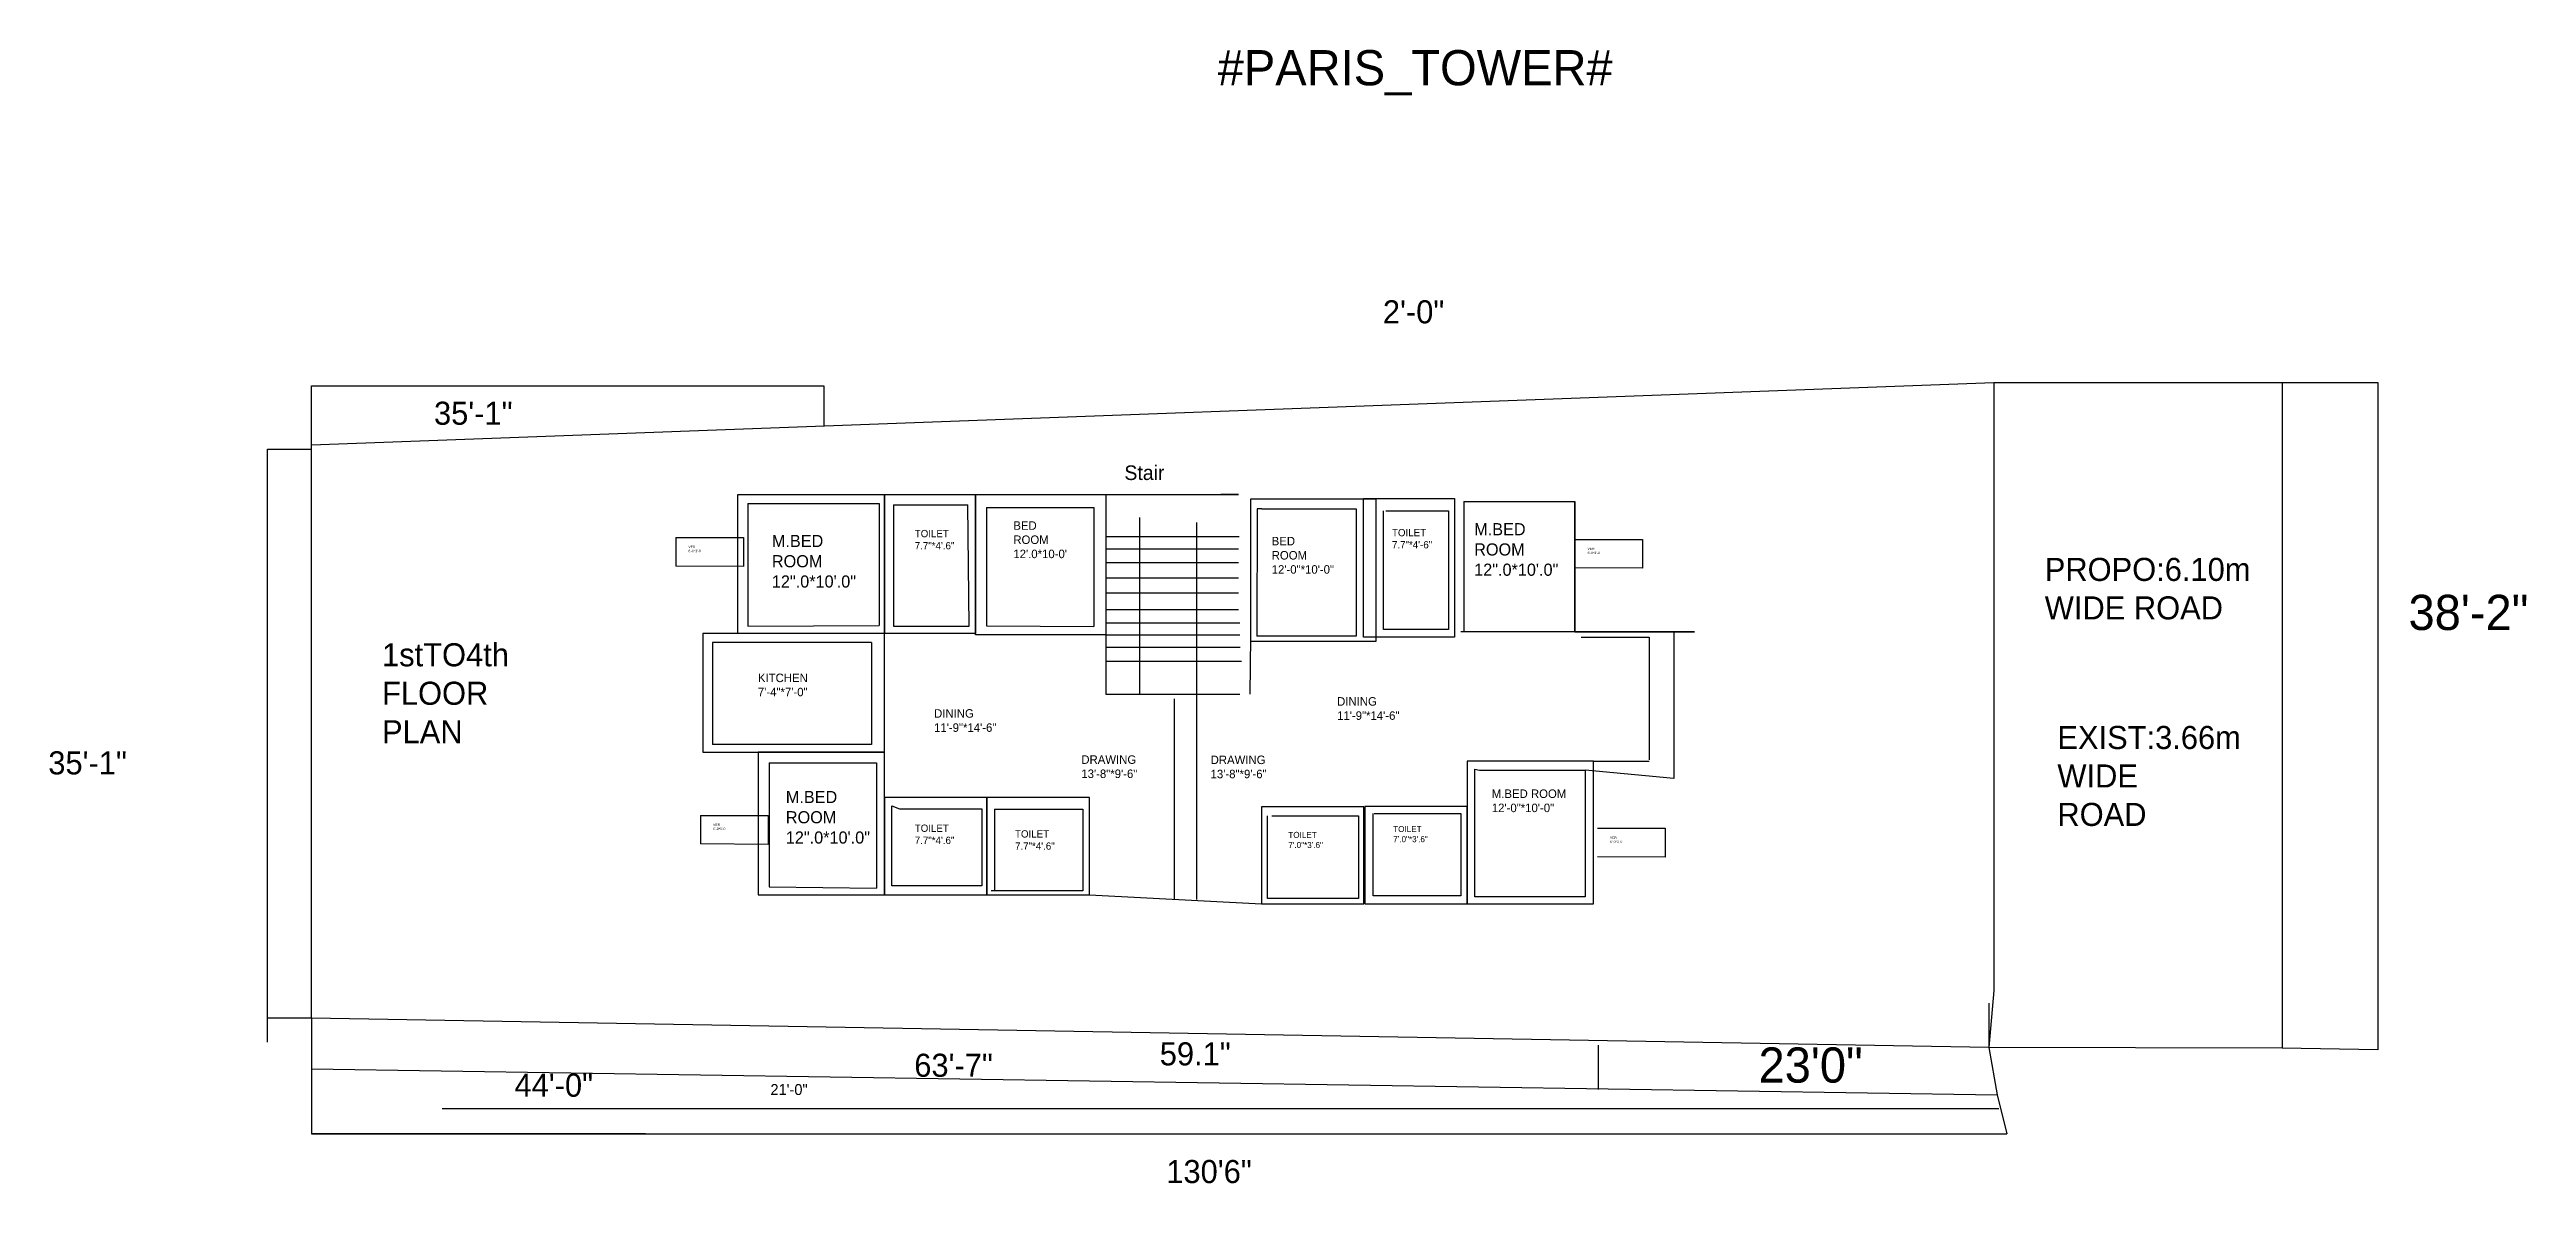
# Model space of a CAD drawing. Header units: inches. Extents: x -23 to 181, y -16 to 77.
import ezdxf

# ---------------------------------------------------------------- set-up
doc = ezdxf.new("R2010")
doc.units = ezdxf.units.IN
doc.header["$MEASUREMENT"] = 0

msp = doc.modelspace()

# ---------------------------------------------------------------- linework, layer by layer
for p, q in [((-1, 44.2), (-1, 49.42)), ((-1, 49.42), (41.22, 49.42)), ((7.18, 44.88), (137.59, 49.7)), ((41.22, 49.42), (41.22, 46.14)), ((137.59, 49.7), (137.59, -0.36)), ((137.59, 49.7), (161.34, 49.7)), ((161.34, 49.7), (161.34, -5.12)), ((161.34, 49.7), (169.21, 49.7)), ((169.21, 49.7), (169.21, -5.26)), ((-4.62, -4.62), (-4.62, 44.2)), ((-4.62, 44.2), (-1, 44.2)), ((-1, 44.58), (7.18, 44.88)), ((-1, -2.64), (-1, 44.58)), ((34.95, 39.74), (45.77, 39.74)), ((34.95, 39.74), (34.95, 39.74)), ((34.95, 39.74), (34.95, 29.64)), ((45.77, 39.74), (45.77, 29.68)), ((46.94, 39.62), (53.08, 39.62)), ((46.94, 39.62), (46.94, 29.64)), ((53.17, 29.64), (53.08, 39.62)), ((54.61, 39.4), (63.45, 39.4)), ((54.61, 39.4), (54.61, 29.66)), ((63.45, 39.4), (63.45, 29.6)), ((64.44, 40.47), (65.58, 40.47)), ((64.44, 40.47), (75.37, 40.47)), ((64.44, 40.47), (74.96, 40.47)), ((64.44, 40.47), (74.96, 40.47)), ((64.44, 40.47), (74.96, 40.47)), ((65.58, 40.47), (65.58, 40.47)), ((75.37, 40.47), (73.91, 40.47)), ((75.37, 40.47), (75.37, 40.47)), ((75.37, 40.47), (75.37, 40.47)), ((76.9, 39.3), (76.87, 28.82)), ((77.3, 39.3), (76.9, 39.3)), ((77.3, 39.3), (85.07, 39.3)), ((85.07, 39.3), (85.07, 28.82)), ((87.32, 29.36), (87.32, 39.13)), ((87.49, 39.13), (92.66, 39.13)), ((92.66, 39.13), (92.66, 29.36)), ((93.94, 39.91), (103.08, 39.91)), ((93.94, 39.91), (93.94, 39.91)), ((93.94, 39.91), (93.94, 29.18)), ((103.08, 39.91), (103.08, 29.18)), ((103.08, 39.91), (103.08, 36.78)), ((103.08, 29.18), (103.08, 39.91)), ((103.08, 39.91), (103.08, 39.91)), ((103.08, 39.91), (103.08, 36.78)), ((29.02, 36.93), (34.59, 36.93)), ((29.02, 36.93), (29.02, 34.59)), ((34.59, 36.93), (34.59, 34.55)), ((64.44, 37.01), (75.42, 37.01)), ((67.21, 38.58), (67.21, 24.04)), ((71.91, 38.18), (71.91, 23.64)), ((103.08, 36.78), (108.65, 36.78)), ((108.65, 36.78), (108.65, 34.4)), ((64.44, 36.01), (75.37, 36.01)), ((64.44, 34.87), (75.37, 34.87)), ((34.59, 34.55), (29.02, 34.59)), ((64.44, 33.62), (75.37, 33.62)), ((108.65, 34.4), (103.08, 34.44)), ((64.44, 32.37), (75.37, 32.37)), ((64.44, 31.02), (75.37, 31.02)), ((64.44, 31.02), (74.96, 31.02)), ((34.95, 29.64), (45.77, 29.68)), ((46.94, 29.64), (53.17, 29.64)), ((54.61, 29.66), (63.45, 29.6)), ((64.44, 29.92), (75.47, 29.92)), ((64.44, 28.93), (64.44, 24.04)), ((64.44, 28.93), (75.48, 28.93)), ((64.44, 28.93), (75.48, 28.93)), ((76.33, 24.04), (76.37, 28.72)), ((85.07, 28.82), (76.87, 28.82)), ((92.66, 29.36), (87.32, 29.36)), ((103.08, 29.18), (93.67, 29.18)), ((103.08, 29.18), (103.08, 29.18)), ((103.08, 29.18), (103.08, 29.18)), ((103.08, 29.18), (103.08, 29.18)), ((103.08, 29.18), (103.08, 29.18)), ((103.08, 29.18), (103.08, 29.18)), ((103.08, 29.18), (103.08, 29.18)), ((103.08, 29.18), (112.93, 29.18)), ((112.93, 29.18), (103.08, 29.18)), ((103.08, 29.18), (103.08, 29.18)), ((103.08, 29.18), (103.08, 29.18)), ((103.08, 29.18), (111.22, 29.18)), ((103.58, 28.72), (109.2, 28.72)), ((109.2, 28.72), (109.2, 18.64)), ((111.22, 29.18), (111.22, 17.09)), ((45.13, 28.28), (32.04, 28.28)), ((32.04, 28.28), (32.04, 19.9)), ((32.04, 28.22), (32.04, 19.9)), ((32.04, 28.22), (32.04, 19.9)), ((45.13, 28.28), (45.13, 19.9)), ((64.44, 27.92), (75.5, 27.92)), ((64.44, 26.75), (75.62, 26.75)), ((64.44, 24.04), (75.48, 24.04)), ((70.07, 23.64), (70.07, 7.14)), ((71.91, 23.64), (71.91, 7.14)), ((45.13, 19.9), (32.04, 19.9)), ((36.7, 18.37), (45.54, 18.37)), ((36.7, 18.37), (36.7, 8.16)), ((45.54, 18.37), (45.54, 8.07)), ((104.62, 18.53), (109.2, 18.53)), ((94.83, 7.35), (94.83, 17.85)), ((94.83, 17.85), (95.22, 17.79)), ((95.22, 17.79), (103.93, 17.79)), ((103.93, 17.79), (103.93, 7.35)), ((111.22, 17.09), (103.93, 17.79)), ((46.8, 8.25), (46.8, 14.84)), ((46.8, 14.84), (47.44, 14.59)), ((47.44, 14.59), (54.22, 14.59)), ((54.22, 14.59), (54.22, 8.25)), ((55.28, 14.58), (62.55, 14.58)), ((55.28, 14.58), (55.28, 14.58)), ((55.28, 14.58), (55.28, 7.85)), ((62.55, 14.58), (62.55, 7.85)), ((31.05, 14.05), (36.63, 14.05)), ((31.05, 14.05), (31.05, 11.71)), ((36.63, 14.05), (36.63, 11.67)), ((77.76, 7.2), (77.76, 14.03)), ((78.1, 14.03), (85.24, 14.03)), ((85.24, 14.03), (85.24, 7.2)), ((86.46, 7.42), (86.46, 14.22)), ((86.55, 14.22), (93.67, 14.22)), ((93.67, 14.22), (93.67, 7.42)), ((104.94, 12.99), (110.51, 12.99)), ((110.51, 12.99), (110.51, 10.61)), ((36.63, 11.67), (31.05, 11.71)), ((110.51, 10.61), (104.94, 10.65)), ((36.7, 8.16), (45.54, 8.07)), ((54.22, 8.25), (46.8, 8.25)), ((62.55, 7.85), (54.99, 7.85)), ((63.08, 7.51), (77.25, 6.77)), ((85.24, 7.2), (77.76, 7.2)), ((93.67, 7.42), (86.46, 7.42)), ((103.93, 7.35), (94.83, 7.35)), ((137.59, -0.36), (137.18, -5.05)), ((137.18, -1.41), (137.18, -5.05)), ((-1, -2.64), (-4.62, -2.64)), ((137.18, -5.05), (-1, -2.64)), ((-1, -2.64), (-1, -6.81)), ((104.98, -4.87), (104.98, -8.51)), ((161.34, -5.12), (137.18, -5.05)), ((137.18, -5.05), (137.85, -8.95)), ((169.21, -5.26), (161.34, -5.12)), ((-1, -6.81), (137.85, -8.95)), ((-1, -6.81), (-1, -12.16)), ((9.77, -10.08), (138, -10.08)), ((137.85, -8.95), (137.85, -8.95)), ((137.85, -8.95), (138.66, -12.16)), ((-1, -12.16), (138.66, -12.16)), ((26.52, -12.16), (-1, -12.16))]:
    msp.add_line(p, q)
for points in [[(34.14, 40.47), (46.22, 40.47), (46.22, 29.03), (34.14, 29.03)], [(46.22, 40.47), (53.71, 40.47), (53.71, 29.03), (46.22, 29.03)], [(53.71, 40.47), (64.44, 40.47), (64.44, 28.93), (53.71, 28.93)], [(76.37, 40.13), (86.68, 40.13), (86.68, 28.38), (76.37, 28.38)], [(85.67, 40.16), (93.17, 40.16), (93.17, 28.72), (85.67, 28.72)], [(46.22, 29.03), (31.23, 29.03), (31.23, 19.26), (46.22, 19.26)], [(46.22, 19.26), (35.81, 19.26), (35.81, 7.51), (46.22, 7.51)], [(104.62, 18.53), (94.21, 18.53), (94.21, 6.78), (104.62, 6.78)], [(46.22, 7.51), (54.65, 7.51), (54.65, 15.52), (46.22, 15.52)], [(54.65, 7.51), (63.08, 7.51), (63.08, 15.52), (54.65, 15.52)], [(77.25, 6.77), (85.69, 6.77), (85.69, 14.77), (77.25, 14.77)], [(85.78, 6.78), (94.21, 6.78), (94.21, 14.79), (85.78, 14.79)]]:
    msp.add_lwpolyline(points, close=True)
msp.add_lwpolyline([(46.22, 29.03), (43.07, 29.03)])

# ---------------------------------------------------------------- texts
at = {"attachment_point": 1}
for s, insert, char_height, width in [('#PARIS_TOWER#', (73.65, 77.07), 2.9, 79.0588), ('2\'-0"', (87.26, 56.47), 1.9, 50.3251), ('35\'-1"', (9.1, 48.12), 1.9, 11.0088), ('Stair', (65.97, 42.87), 1.2, 8.8011), ('M.BED ROOM\\P12".0*10\'.0"', (36.93, 37.15), 1, 7.491), ('TOILET\\P7.7"*4\'.6"', (48.7, 37.56), 0.6, 3.4681), ("BED ROOM\\P12'.0*10-0'", (56.82, 38.27), 0.7, 4.2189), ('BED ROOM\\P12\'-0"*10\'-0"', (78.1, 36.99), 0.7, 4.1587), ('TOILET\\P7.7"*4\'-6"', (88.01, 37.64), 0.6, 3.4681), ('M.BED ROOM\\P12".0*10\'.0"', (94.78, 38.12), 1, 7.491), ("VER\\P6'-0*3'-0", (30.06, 36.26), 0.2, 2.0338), ("VER\\P6'-0*3'-0", (104.12, 36.11), 0.2, 2.0338), ('PROPO:6.10m WIDE ROAD', (141.78, 35.26), 1.9, 17.1064), ('38\'-2"', (171.74, 32.22), 2.9, 8.5342), ('1stTO4th FLOOR PLAN', (4.82, 28.23), 1.9, 15.1929), ('KITCHEN\\P7\'-4"*7\'-0"', (35.78, 25.73), 0.7, 6.606), ('DINING\\P11\'-9"*14\'-6"', (50.29, 22.8), 0.7, 11.1378), ('DINING\\P11\'-9"*14\'-6"', (83.49, 23.79), 0.7, 8.3001), ('EXIST:3.66m WIDE ROAD', (142.82, 21.42), 1.9, 13.7146), ('35\'-1"', (-22.67, 19.33), 1.9, 13.0811), ('DRAWING\\P13\'-8"*9\'-6"', (62.42, 19), 0.7, 3.3342), ('DRAWING\\P13\'-8"*9\'-6"', (73.07, 18.98), 0.7, 3.3342), ('M.BED ROOM\\P12".0*10\'.0"', (38.08, 16.07), 1, 7.491), ('M.BED ROOM\\P12\'-0"*10\'-0"', (96.23, 16.19), 0.7, 6.453), ("VER\\P6'-0*3'-0", (32.09, 13.38), 0.2, 2.0338), ('TOILET\\P7.7"*4\'.6"', (48.7, 13.3), 0.6, 3.4681), ('TOILET\\P7.7"*4\'.6"', (56.96, 12.83), 0.6, 3.4681), ('TOILET\\P7\'.0"*3\'.6"', (79.47, 12.7), 0.5, 4.5032), ('TOILET\\P7\'.0"*3\'.6"', (88.11, 13.18), 0.5, 4.5032), ("VER\\P6'-0*3'-0", (105.97, 12.32), 0.2, 2.0338), ('63\'-7"', (48.66, -5.57), 1.9, 11.2276), ('59.1"', (68.88, -4.63), 1.9, 5.7867), ('23\'0"', (118.2, -5.05), 2.9, 18.9875), ('44\'-0"', (15.73, -7.21), 1.9, 10.7692), ('21\'-0"', (36.81, -8.07), 0.9, 3.885), ('130\'6"', (69.42, -14.32), 1.9, 12.6921)]:
    msp.add_mtext(s, dxfattribs=dict(at, insert=insert, char_height=char_height, width=width))

doc.saveas('drawing.dxf')
